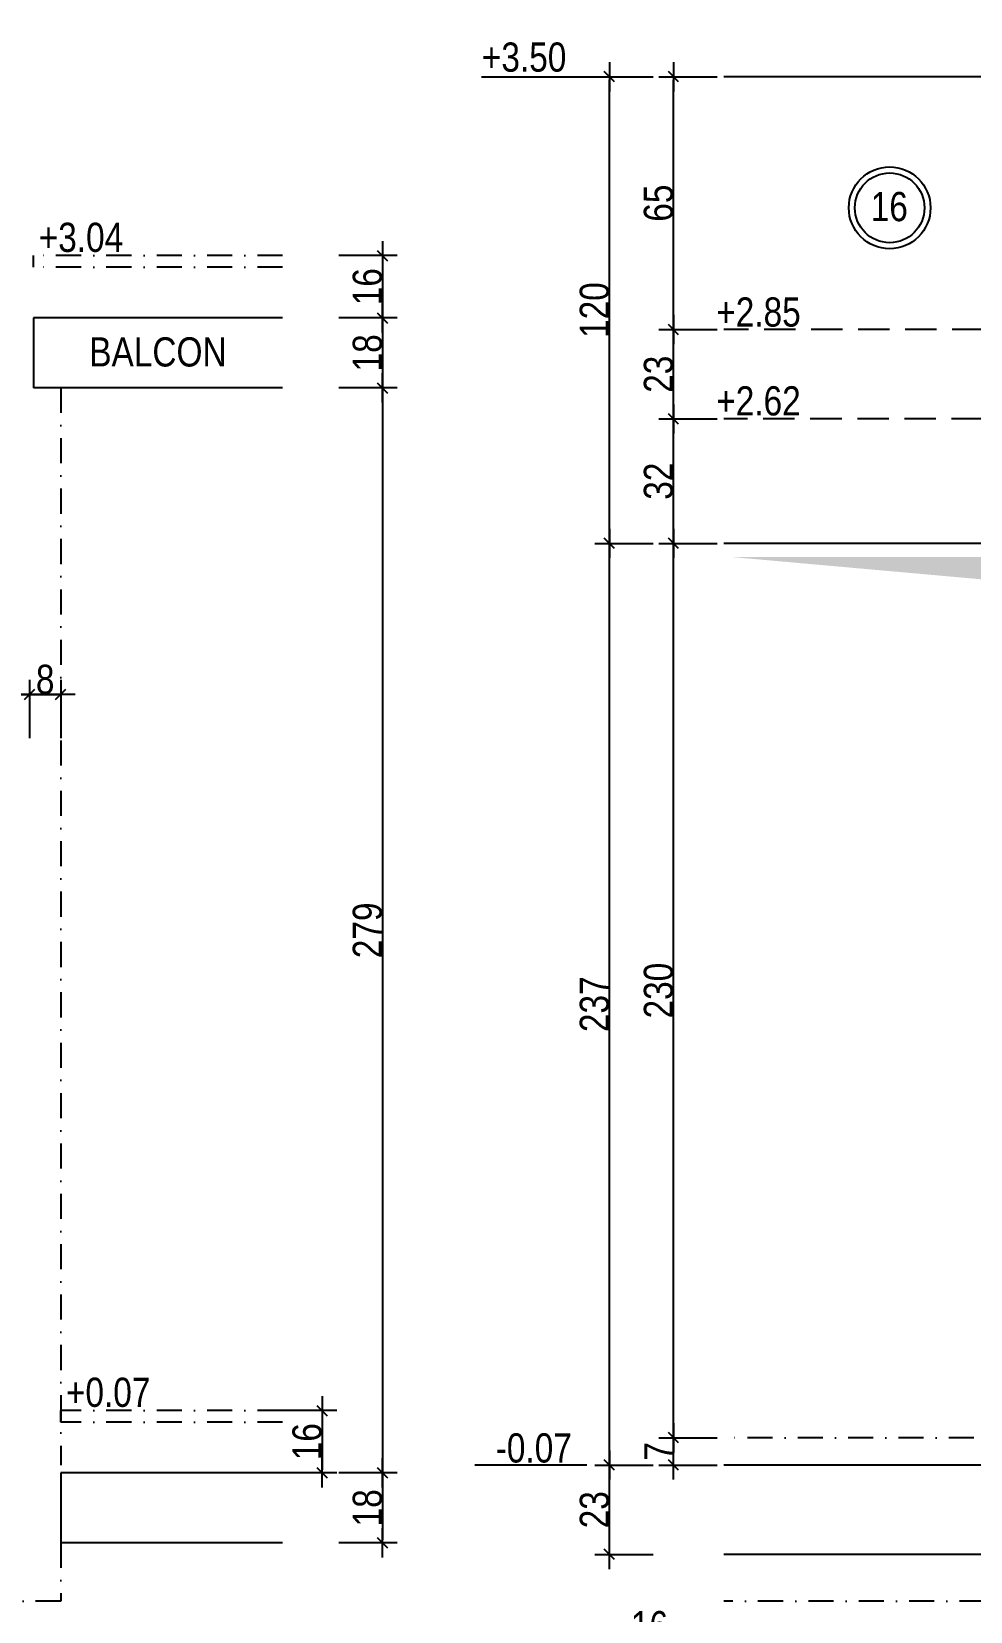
# Model space of a CAD drawing. Header units: centimetres. Extents: x -1744 to 32711, y -16767 to -12567.
# Drawn here: x 25555 to 26039, y -14229 to -13416 of the extents above; entities that cross this region are included whole.
import ezdxf

# ---------------------------------------------------------------- set-up
doc = ezdxf.new("R2010")
doc.units = ezdxf.units.CM
doc.header["$LTSCALE"] = 25.4
doc.header["$PDMODE"] = 1
doc.header["$PDSIZE"] = -2
doc.linetypes.add('CACHEX2', pattern=[19.05, 12.7, -6.35])
doc.linetypes.add('TIRETPTX2', pattern=[50.8, 25.4, -12.7, 0, -12.7])
for name, color, linetype in [('01_cote_gen', 4, 'Continuous'), ('01_linteaux', 2, 'Continuous'), ('01_poch_murs', 253, 'Continuous'), ('01_texte', 230, 'Continuous'), ('AA_COTES', 2, 'Continuous')]:
    doc.layers.add(name, color=color, linetype=linetype)
doc.styles.add('ARIAL NA', font='ARIALN.TTF')
doc.styles.add('STYLE2', font='ARIALN.TTF')
doc.dimstyles.new('JB25', dxfattribs={"dimscale": 0.1, "dimtxt": 150, "dimasz": 15, "dimexe": 0.1, "dimexo": 0.1, "dimgap": 0.09, "dimtad": 1, "dimdec": 1, "dimlfac": 0.5, "dimdsep": 46, "dimtxsty": 'STYLE2', "dimblk1": 'BOND_G', "dimblk2": 'BOND_D', "dimsah": 1, "dimcen": 1.5, "dimdle": 0.01, "dimse1": 1, "dimse2": 1, "dimclrd": 4, "dimclre": 2, "dimclrt": 6, "dimazin": 2, "dimtfac": 2.333333, "dimtdec": 1, "dimtix": 1, "dimtmove": 2, "dimatfit": 3, "dimldrblk": 'BOND_G', "dimfxl": 1, "dimtolj": 1, "dimtzin": 0, "dimarcsym": 0})

# ---------------------------------------------------------------- blocks, each defined once
blk = doc.blocks.new('BOND_G')
at = {"layer": 'AA_COTES', "color": 0}
for p, q in [((0, -5), (0, 15)), ((5, 0), (-5, 0)), ((1.77, 1.77), (-1.77, -1.77))]:
    blk.add_line(p, q, dxfattribs=at)
blk = doc.blocks.new('BOND_D')
at = {"layer": 'AA_COTES', "color": 0}
for p, q in [((5, 0), (-5, 0)), ((-1.77, -1.77), (1.77, 1.77)), ((0, 5), (0, -15))]:
    blk.add_line(p, q, dxfattribs=at)
blk = doc.blocks.new('*D831')
at = {"layer": '01_cote_gen', "color": 4, "lineweight": -2, "transparency": 16777216}
blk.add_line((25852.78, -14198.11), (25852.78, -14155.11), dxfattribs=at)
at = {"layer": 'Defpoints', "color": 0, "transparency": 16777216}
for p in [(25852.78, -14153.61), (25884.22, -14153.61), (25884.22, -14199.61)]:
    blk.add_point(p, dxfattribs=at)
at = {"layer": '01_cote_gen', "color": 4, "lineweight": -2, "transparency": 16777216, "xscale": 1.5, "yscale": 1.5, "zscale": 1.5}
for name, p, rotation in [('BOND_D', (25852.78, -14153.61), 90), ('BOND_G', (25852.78, -14199.61), 270)]:
    blk.add_blockref(name, p, dxfattribs=dict(at, rotation=rotation))
at = {"layer": '01_cote_gen', "color": 6, "transparency": 16777216, "insert": (25845.11, -14176.61), "char_height": 15, "attachment_point": 5, "rotation": 90, "style": 'STYLE2'}
blk.add_mtext('\\A1;23', dxfattribs=at)
blk = doc.blocks.new('*D832')
at = {"layer": '01_cote_gen', "color": 4, "lineweight": -2, "transparency": 16777216}
blk.add_line((25852.78, -14152.11), (25852.78, -13681.11), dxfattribs=at)
at = {"layer": 'Defpoints', "color": 0, "transparency": 16777216}
for p in [(25852.78, -13679.61), (25884.22, -13679.61), (25860.28, -14153.61)]:
    blk.add_point(p, dxfattribs=at)
at = {"layer": '01_cote_gen', "color": 4, "lineweight": -2, "transparency": 16777216, "xscale": 1.5, "yscale": 1.5, "zscale": 1.5}
for name, p, rotation in [('BOND_D', (25852.78, -13679.61), 90), ('BOND_G', (25852.78, -14153.61), 270)]:
    blk.add_blockref(name, p, dxfattribs=dict(at, rotation=rotation))
at = {"layer": '01_cote_gen', "color": 6, "transparency": 16777216, "insert": (25845.11, -13916.61), "char_height": 15, "attachment_point": 5, "rotation": 90, "style": 'STYLE2'}
blk.add_mtext('\\A1;237', dxfattribs=at)
blk = doc.blocks.new('*D833')
at = {"layer": '01_cote_gen', "color": 4, "lineweight": -2, "transparency": 16777216}
blk.add_line((25885.75, -14152.11), (25885.75, -14141.11), dxfattribs=at)
at = {"layer": 'Defpoints', "color": 0, "transparency": 16777216}
for p in [(25885.75, -14139.61), (25915.75, -14139.61), (25915.75, -14153.61)]:
    blk.add_point(p, dxfattribs=at)
at = {"layer": '01_cote_gen', "color": 4, "lineweight": -2, "transparency": 16777216, "xscale": 1.5, "yscale": 1.5, "zscale": 1.5}
for name, p, rotation in [('BOND_D', (25885.75, -14139.61), 90), ('BOND_G', (25885.75, -14153.61), 270)]:
    blk.add_blockref(name, p, dxfattribs=dict(at, rotation=rotation))
at = {"layer": '01_cote_gen', "color": 6, "transparency": 16777216, "insert": (25878.24, -14146.61), "char_height": 15, "attachment_point": 5, "rotation": 90, "style": 'STYLE2'}
blk.add_mtext('\\A1;7', dxfattribs=at)
blk = doc.blocks.new('*D834')
at = {"layer": '01_cote_gen', "color": 4, "lineweight": -2, "transparency": 16777216}
blk.add_line((25885.75, -14138.11), (25885.75, -13681.11), dxfattribs=at)
at = {"layer": 'Defpoints', "color": 0, "transparency": 16777216}
for p in [(25885.75, -13679.61), (25915.75, -13679.61), (25893.25, -14139.61)]:
    blk.add_point(p, dxfattribs=at)
at = {"layer": '01_cote_gen', "color": 4, "lineweight": -2, "transparency": 16777216, "xscale": 1.5, "yscale": 1.5, "zscale": 1.5}
for name, p, rotation in [('BOND_D', (25885.75, -13679.61), 90), ('BOND_G', (25885.75, -14139.61), 270)]:
    blk.add_blockref(name, p, dxfattribs=dict(at, rotation=rotation))
at = {"layer": '01_cote_gen', "color": 6, "transparency": 16777216, "insert": (25878.08, -13909.61), "char_height": 15, "attachment_point": 5, "rotation": 90, "style": 'STYLE2'}
blk.add_mtext('\\A1;230', dxfattribs=at)
blk = doc.blocks.new('*D835')
at = {"layer": '01_cote_gen', "color": 4, "lineweight": -2, "transparency": 16777216}
blk.add_line((25852.78, -13678.11), (25852.78, -13441.11), dxfattribs=at)
at = {"layer": 'Defpoints', "color": 0, "transparency": 16777216}
for p in [(25852.78, -13439.61), (25939.99, -13439.61), (25939.99, -13679.61)]:
    blk.add_point(p, dxfattribs=at)
at = {"layer": '01_cote_gen', "color": 4, "lineweight": -2, "transparency": 16777216, "xscale": 1.5, "yscale": 1.5, "zscale": 1.5}
for name, p, rotation in [('BOND_D', (25852.78, -13439.61), 90), ('BOND_G', (25852.78, -13679.61), 270)]:
    blk.add_blockref(name, p, dxfattribs=dict(at, rotation=rotation))
at = {"layer": '01_cote_gen', "color": 6, "transparency": 16777216, "insert": (25845.11, -13559.61), "char_height": 15, "attachment_point": 5, "rotation": 90, "style": 'STYLE2'}
blk.add_mtext('\\A1;120', dxfattribs=at)
blk = doc.blocks.new('*D836')
at = {"layer": '01_cote_gen', "color": 4, "lineweight": -2, "transparency": 16777216}
blk.add_line((25885.75, -13678.11), (25885.75, -13617.11), dxfattribs=at)
at = {"layer": 'Defpoints', "color": 0, "transparency": 16777216}
for p in [(25885.75, -13615.61), (25961.64, -13615.61), (25961.64, -13679.61)]:
    blk.add_point(p, dxfattribs=at)
at = {"layer": '01_cote_gen', "color": 4, "lineweight": -2, "transparency": 16777216, "xscale": 1.5, "yscale": 1.5, "zscale": 1.5}
for name, p, rotation in [('BOND_D', (25885.75, -13615.61), 90), ('BOND_G', (25885.75, -13679.61), 270)]:
    blk.add_blockref(name, p, dxfattribs=dict(at, rotation=rotation))
at = {"layer": '01_cote_gen', "color": 6, "transparency": 16777216, "insert": (25878.08, -13647.61), "char_height": 15, "attachment_point": 5, "rotation": 90, "style": 'STYLE2'}
blk.add_mtext('\\A1;32', dxfattribs=at)
blk = doc.blocks.new('*D837')
at = {"layer": '01_cote_gen', "color": 4, "lineweight": -2, "transparency": 16777216}
blk.add_line((25885.75, -13614.11), (25885.75, -13571.11), dxfattribs=at)
at = {"layer": 'Defpoints', "color": 0, "transparency": 16777216}
for p in [(25885.75, -13569.61), (25983.58, -13569.61), (25983.58, -13615.61)]:
    blk.add_point(p, dxfattribs=at)
at = {"layer": '01_cote_gen', "color": 4, "lineweight": -2, "transparency": 16777216, "xscale": 1.5, "yscale": 1.5, "zscale": 1.5}
for name, p, rotation in [('BOND_D', (25885.75, -13569.61), 90), ('BOND_G', (25885.75, -13615.61), 270)]:
    blk.add_blockref(name, p, dxfattribs=dict(at, rotation=rotation))
at = {"layer": '01_cote_gen', "color": 6, "transparency": 16777216, "insert": (25878.08, -13592.61), "char_height": 15, "attachment_point": 5, "rotation": 90, "style": 'STYLE2'}
blk.add_mtext('\\A1;23', dxfattribs=at)
blk = doc.blocks.new('*D838')
at = {"layer": '01_cote_gen', "color": 4, "lineweight": -2, "transparency": 16777216}
blk.add_line((25885.75, -13568.11), (25885.75, -13441.11), dxfattribs=at)
at = {"layer": 'Defpoints', "color": 0, "transparency": 16777216}
for p in [(25885.75, -13439.61), (25957.26, -13439.61), (25957.26, -13569.61)]:
    blk.add_point(p, dxfattribs=at)
at = {"layer": '01_cote_gen', "color": 4, "lineweight": -2, "transparency": 16777216, "xscale": 1.5, "yscale": 1.5, "zscale": 1.5}
for name, p, rotation in [('BOND_D', (25885.75, -13439.61), 90), ('BOND_G', (25885.75, -13569.61), 270)]:
    blk.add_blockref(name, p, dxfattribs=dict(at, rotation=rotation))
at = {"layer": '01_cote_gen', "color": 6, "transparency": 16777216, "insert": (25878.08, -13504.61), "char_height": 15, "attachment_point": 5, "rotation": 90, "style": 'STYLE2'}
blk.add_mtext('\\A1;65', dxfattribs=at)
blk = doc.blocks.new('*D844')
at = {"layer": '01_cote_gen', "color": 4, "lineweight": -2, "transparency": 16777216}
blk.add_line((25399.27, -13504.11), (25399.27, -13441.11), dxfattribs=at)
at = {"layer": 'Defpoints', "color": 0, "transparency": 16777216}
for p in [(25399.27, -13439.61), (25752.03, -13439.61), (25470.81, -13505.61)]:
    blk.add_point(p, dxfattribs=at)
at = {"layer": '01_cote_gen', "color": 4, "lineweight": -2, "transparency": 16777216, "xscale": 1.5, "yscale": 1.5, "zscale": 1.5}
for name, p, rotation in [('BOND_D', (25399.27, -13439.61), 90), ('BOND_G', (25399.27, -13505.61), 270)]:
    blk.add_blockref(name, p, dxfattribs=dict(at, rotation=rotation))
at = {"layer": '01_cote_gen', "color": 6, "transparency": 16777216, "insert": (25391.6, -13472.61), "char_height": 15, "attachment_point": 5, "rotation": 90, "style": 'STYLE2'}
blk.add_mtext('\\A1;33', dxfattribs=at)
blk = doc.blocks.new('*D858')
at = {"layer": '01_cote_gen', "color": 4, "lineweight": -2, "transparency": 16777216}
blk.add_line((25735.96, -13565.11), (25735.96, -13598.11), dxfattribs=at)
at = {"layer": 'Defpoints', "color": 0, "transparency": 16777216}
for p in [(25706.98, -13563.61), (25706.98, -13599.61), (25735.96, -13599.61)]:
    blk.add_point(p, dxfattribs=at)
at = {"layer": '01_cote_gen', "color": 4, "lineweight": -2, "transparency": 16777216, "xscale": 1.5, "yscale": 1.5, "zscale": 1.5}
for name, p, rotation in [('BOND_G', (25735.96, -13563.61), 90), ('BOND_D', (25735.96, -13599.61), 270)]:
    blk.add_blockref(name, p, dxfattribs=dict(at, rotation=rotation))
at = {"layer": '01_cote_gen', "color": 6, "transparency": 16777216, "insert": (25728.29, -13581.61), "char_height": 15, "attachment_point": 5, "rotation": 90, "style": 'STYLE2'}
blk.add_mtext('\\A1;18', dxfattribs=at)
blk = doc.blocks.new('*D859')
at = {"layer": '01_cote_gen', "color": 4, "lineweight": -2, "transparency": 16777216}
blk.add_line((25735.96, -13601.11), (25735.96, -14156.11), dxfattribs=at)
at = {"layer": 'Defpoints', "color": 0, "transparency": 16777216}
for p in [(25706.98, -13599.61), (25706.98, -14157.61), (25735.96, -14157.61)]:
    blk.add_point(p, dxfattribs=at)
at = {"layer": '01_cote_gen', "color": 4, "lineweight": -2, "transparency": 16777216, "xscale": 1.5, "yscale": 1.5, "zscale": 1.5}
for name, p, rotation in [('BOND_G', (25735.96, -13599.61), 90), ('BOND_D', (25735.96, -14157.61), 270)]:
    blk.add_blockref(name, p, dxfattribs=dict(at, rotation=rotation))
at = {"layer": '01_cote_gen', "color": 6, "transparency": 16777216, "insert": (25728.29, -13878.61), "char_height": 15, "attachment_point": 5, "rotation": 90, "style": 'STYLE2'}
blk.add_mtext('\\A1;279', dxfattribs=at)
blk = doc.blocks.new('*D860')
at = {"layer": '01_cote_gen', "color": 4, "lineweight": -2, "transparency": 16777216}
blk.add_line((25735.96, -14159.11), (25735.96, -14192.11), dxfattribs=at)
at = {"layer": 'Defpoints', "color": 0, "transparency": 16777216}
for p in [(25713.46, -14157.61), (25713.46, -14193.61), (25735.96, -14193.61)]:
    blk.add_point(p, dxfattribs=at)
at = {"layer": '01_cote_gen', "color": 4, "lineweight": -2, "transparency": 16777216, "xscale": 1.5, "yscale": 1.5, "zscale": 1.5}
for name, p, rotation in [('BOND_G', (25735.96, -14157.61), 90), ('BOND_D', (25735.96, -14193.61), 270)]:
    blk.add_blockref(name, p, dxfattribs=dict(at, rotation=rotation))
at = {"layer": '01_cote_gen', "color": 6, "transparency": 16777216, "insert": (25728.29, -14175.61), "char_height": 15, "attachment_point": 5, "rotation": 90, "style": 'STYLE2'}
blk.add_mtext('\\A1;18', dxfattribs=at)
blk = doc.blocks.new('*D861')
at = {"layer": '01_cote_gen', "color": 4, "lineweight": -2, "transparency": 16777216}
blk.add_line((25735.96, -13533.11), (25735.96, -13562.11), dxfattribs=at)
at = {"layer": 'Defpoints', "color": 0, "transparency": 16777216}
for p in [(25684.5, -13531.61), (25684.5, -13563.61), (25735.96, -13563.61)]:
    blk.add_point(p, dxfattribs=at)
at = {"layer": '01_cote_gen', "color": 4, "lineweight": -2, "transparency": 16777216, "xscale": 1.5, "yscale": 1.5, "zscale": 1.5}
for name, p, rotation in [('BOND_G', (25735.96, -13531.61), 90), ('BOND_D', (25735.96, -13563.61), 270)]:
    blk.add_blockref(name, p, dxfattribs=dict(at, rotation=rotation))
at = {"layer": '01_cote_gen', "color": 6, "transparency": 16777216, "insert": (25728.29, -13547.61), "char_height": 15, "attachment_point": 5, "rotation": 90, "style": 'STYLE2'}
blk.add_mtext('\\A1;16', dxfattribs=at)
blk = doc.blocks.new('*D862')
at = {"layer": '01_cote_gen', "color": 4, "lineweight": -2, "transparency": 16777216}
blk.add_line((25704.92, -14127.11), (25704.92, -14156.11), dxfattribs=at)
at = {"layer": 'Defpoints', "color": 0, "transparency": 16777216}
for p in [(25684.5, -14125.61), (25684.5, -14157.61), (25704.92, -14157.61)]:
    blk.add_point(p, dxfattribs=at)
at = {"layer": '01_cote_gen', "color": 4, "lineweight": -2, "transparency": 16777216, "xscale": 1.5, "yscale": 1.5, "zscale": 1.5}
for name, p, rotation in [('BOND_G', (25704.92, -14125.61), 90), ('BOND_D', (25704.92, -14157.61), 270)]:
    blk.add_blockref(name, p, dxfattribs=dict(at, rotation=rotation))
at = {"layer": '01_cote_gen', "color": 6, "transparency": 16777216, "insert": (25697.25, -14141.61), "char_height": 15, "attachment_point": 5, "rotation": 90, "style": 'STYLE2'}
blk.add_mtext('\\A1;16', dxfattribs=at)
blk = doc.blocks.new('*D866')
at = {"layer": '01_cote_gen', "color": 4, "lineweight": -2, "transparency": 16777216}
blk.add_line((25523.91, -13757.27), (25552.91, -13757.27), dxfattribs=at)
at = {"layer": 'Defpoints', "color": 0, "transparency": 16777216}
for p in [(25522.41, -13757.27), (25554.41, -13757.27), (25554.41, -13757.27)]:
    blk.add_point(p, dxfattribs=at)
at = {"layer": '01_cote_gen', "color": 4, "lineweight": -2, "transparency": 16777216, "xscale": 1.5, "yscale": 1.5, "zscale": 1.5, "rotation": 180}
blk.add_blockref('BOND_G', (25522.41, -13757.27), dxfattribs=at)
at = {"layer": '01_cote_gen', "color": 4, "lineweight": -2, "transparency": 16777216, "xscale": 1.5, "yscale": 1.5, "zscale": 1.5}
blk.add_blockref('BOND_D', (25554.41, -13757.27), dxfattribs=at)
at = {"layer": '01_cote_gen', "color": 6, "transparency": 16777216, "insert": (25538.41, -13749.61), "char_height": 15, "attachment_point": 5, "style": 'STYLE2'}
blk.add_mtext('\\A1;16', dxfattribs=at)
blk = doc.blocks.new('*D867')
at = {"layer": '01_cote_gen', "color": 4, "lineweight": -2, "transparency": 16777216}
blk.add_line((25555.91, -13757.27), (25568.91, -13757.27), dxfattribs=at)
at = {"layer": 'Defpoints', "color": 0, "transparency": 16777216}
for p in [(25570.41, -13757.27), (25554.41, -13793.15), (25570.41, -13793.15)]:
    blk.add_point(p, dxfattribs=at)
at = {"layer": '01_cote_gen', "color": 4, "lineweight": -2, "transparency": 16777216, "xscale": 1.5, "yscale": 1.5, "zscale": 1.5, "rotation": 180}
blk.add_blockref('BOND_G', (25554.41, -13757.27), dxfattribs=at)
at = {"layer": '01_cote_gen', "color": 4, "lineweight": -2, "transparency": 16777216, "xscale": 1.5, "yscale": 1.5, "zscale": 1.5}
blk.add_blockref('BOND_D', (25570.41, -13757.27), dxfattribs=at)
at = {"layer": '01_cote_gen', "color": 6, "transparency": 16777216, "insert": (25562.41, -13749.61), "char_height": 15, "attachment_point": 5, "style": 'STYLE2'}
blk.add_mtext('\\A1;8', dxfattribs=at)
blk = doc.blocks.new('*D879')
at = {"layer": '01_cote_gen', "color": 4, "lineweight": -2, "transparency": 16777216}
blk.add_line((25858.86, -14244), (25887.86, -14244), dxfattribs=at)
at = {"layer": 'Defpoints', "color": 0, "transparency": 16777216}
for p in [(25889.36, -14244), (25857.36, -14271.8), (25889.36, -14271.8)]:
    blk.add_point(p, dxfattribs=at)
at = {"layer": '01_cote_gen', "color": 4, "lineweight": -2, "transparency": 16777216, "xscale": 1.5, "yscale": 1.5, "zscale": 1.5, "rotation": 180}
blk.add_blockref('BOND_G', (25857.36, -14244), dxfattribs=at)
at = {"layer": '01_cote_gen', "color": 4, "lineweight": -2, "transparency": 16777216, "xscale": 1.5, "yscale": 1.5, "zscale": 1.5}
blk.add_blockref('BOND_D', (25889.36, -14244), dxfattribs=at)
at = {"layer": '01_cote_gen', "color": 6, "transparency": 16777216, "insert": (25873.36, -14236.33), "char_height": 15, "attachment_point": 5, "style": 'STYLE2'}
blk.add_mtext('\\A1;16', dxfattribs=at)
blk = doc.blocks.new('*D920')
at = {"layer": '01_cote_gen', "color": 4, "lineweight": -2, "transparency": 16777216}
for p, q in [((25552.91, -13351.11), (25551.41, -13351.11)), ((25556.41, -13351.11), (25554.41, -13351.11)), ((25557.91, -13351.11), (25559.41, -13351.11))]:
    blk.add_line(p, q, dxfattribs=at)
at = {"layer": 'Defpoints', "color": 0, "transparency": 16777216}
for p in [(25554.41, -13351.11), (25554.41, -13439.61), (25556.41, -13531.61)]:
    blk.add_point(p, dxfattribs=at)
at = {"layer": '01_cote_gen', "color": 4, "lineweight": -2, "transparency": 16777216, "xscale": 1.5, "yscale": 1.5, "zscale": 1.5}
blk.add_blockref('BOND_D', (25554.41, -13351.11), dxfattribs=at)
at = {"layer": '01_cote_gen', "color": 4, "lineweight": -2, "transparency": 16777216, "xscale": 1.5, "yscale": 1.5, "zscale": 1.5, "rotation": 180}
blk.add_blockref('BOND_G', (25556.41, -13351.11), dxfattribs=at)
at = {"layer": '01_cote_gen', "color": 6, "transparency": 16777216, "insert": (25561.14, -13343.57), "char_height": 15, "attachment_point": 5, "style": 'STYLE2'}
blk.add_mtext('\\A1;1', dxfattribs=at)

msp = doc.modelspace()

# ---------------------------------------------------------------- linework, layer by layer
at = {"layer": '01_linteaux', "ltscale": 0.1}
for p, q in [((26195.73, -13439.61), (25911.65, -13439.61)), ((25556.41, -13563.61), (25556.41, -13599.61)), ((25684.5, -13563.61), (25556.41, -13563.61)), ((25684.5, -13599.61), (25556.41, -13599.61)), ((26195.73, -13679.61), (25911.65, -13679.61)), ((25684.5, -14157.61), (25570.41, -14157.61)), ((25570.41, -14157.61), (25570.41, -14193.61)), ((25684.5, -14193.61), (25570.41, -14193.61))]:
    msp.add_line(p, q, dxfattribs=at)
at = {"layer": '01_linteaux', "linetype": 'TIRETPTX2', "ltscale": 0.02}
for p, q in [((25684.5, -13531.61), (25556.41, -13531.61)), ((25556.41, -13537.61), (25556.41, -13531.61)), ((25684.5, -13537.61), (25556.41, -13537.61)), ((25570.41, -13599.61), (25570.41, -14153.61)), ((25684.5, -14125.61), (25570.41, -14125.61)), ((25570.41, -14131.61), (25570.41, -14125.61)), ((25684.5, -14131.61), (25570.41, -14131.61)), ((26195.73, -14139.61), (25911.65, -14139.61)), ((25570.41, -14193.61), (25570.41, -14223.61)), ((25570.41, -14223.61), (24856.95, -14223.61)), ((26615.7, -14223.61), (25911.65, -14223.61))]:
    msp.add_line(p, q, dxfattribs=at)
at = {"layer": '01_linteaux', "linetype": 'CACHEX2', "ltscale": 0.05}
for p, q in [((26722.68, -13569.61), (25911.65, -13569.61)), ((26722.29, -13615.61), (25911.65, -13615.61))]:
    msp.add_line(p, q, dxfattribs=at)
at = {"layer": '01_linteaux'}
for p, q in [((26195.73, -14153.61), (25911.65, -14153.61)), ((26615.7, -14199.61), (25911.65, -14199.61))]:
    msp.add_line(p, q, dxfattribs=at)
at = {"layer": '01_poch_murs', "ltscale": 200}
msp.add_solid([(26190.9, -13686.57), (25915.31, -13686.58), (26162.09, -13708.6)], dxfattribs=at)
at = {"layer": '01_texte'}
for p, q in [((25786.95, -13439.61), (25845.28, -13439.61)), ((25841.1, -14153.61), (25783.51, -14153.61))]:
    msp.add_line(p, q, dxfattribs=at)
for radius in [21.03, 17.92, 17.92]:
    msp.add_circle((25996.99, -13507.02), radius, dxfattribs=at)

# ---------------------------------------------------------------- texts
at = {"layer": '01_texte', "style": 'ARIAL NA'}
for s, p in [('+3.50', (25787.13, -13436.99)), ('16', (25987.23, -13513.87)), ('+3.04', (25559.08, -13529.68)), ('+2.85', (25907.74, -13568.09)), ('BALCON', (25585.11, -13588.62)), ('+2.62', (25907.74, -13613.79)), ('+0.07', (25573.08, -14123.68)), ('-0.07', (25794.28, -14152.3))]:
    msp.add_text(s, height=15, dxfattribs=at).set_placement(p)

# ---------------------------------------------------------------- dimensions: what is measured, and where the dimension line sits
at = {"layer": '01_cote_gen'}
dim = msp.add_linear_dim(base=(25554.41, -13351.11), p1=(25556.41, -13531.61), p2=(25554.41, -13439.61), dimstyle='JB25', dxfattribs=at)
dim.commit()
dim.dimension.update_dxf_attribs({"geometry": '*D920', "text_midpoint": (25561.14, -13343.57), "dimtype": 160})
for base, p1, p2, picture, middle in [((25399.27, -13439.61), (25470.81, -13505.61), (25752.03, -13439.61), '*D844', (25391.6, -13472.61)), ((25852.78, -13439.61), (25939.99, -13679.61), (25939.99, -13439.61), '*D835', (25845.11, -13559.61)), ((25885.75, -13439.61), (25957.26, -13569.61), (25957.26, -13439.61), '*D838', (25878.08, -13504.61)), ((25735.96, -13563.61), (25684.5, -13531.61), (25684.5, -13563.61), '*D861', (25728.29, -13547.61)), ((25735.96, -13599.61), (25706.98, -13563.61), (25706.98, -13599.61), '*D858', (25728.29, -13581.61)), ((25885.75, -13569.61), (25983.58, -13615.61), (25983.58, -13569.61), '*D837', (25878.08, -13592.61)), ((25735.96, -14157.61), (25706.98, -13599.61), (25706.98, -14157.61), '*D859', (25728.29, -13878.61)), ((25885.75, -13615.61), (25961.64, -13679.61), (25961.64, -13615.61), '*D836', (25878.08, -13647.61)), ((25852.78, -13679.61), (25860.28, -14153.61), (25884.22, -13679.61), '*D832', (25845.11, -13916.61)), ((25885.75, -13679.61), (25893.25, -14139.61), (25915.75, -13679.61), '*D834', (25878.08, -13909.61)), ((25704.92, -14157.61), (25684.5, -14125.61), (25684.5, -14157.61), '*D862', (25697.25, -14141.61)), ((25885.75, -14139.61), (25915.75, -14153.61), (25915.75, -14139.61), '*D833', (25878.24, -14146.61)), ((25735.96, -14193.61), (25713.46, -14157.61), (25713.46, -14193.61), '*D860', (25728.29, -14175.61)), ((25852.78, -14153.61), (25884.22, -14199.61), (25884.22, -14153.61), '*D831', (25845.11, -14176.61))]:
    dim = msp.add_linear_dim(base=base, p1=p1, p2=p2, angle=90, dimstyle='JB25', dxfattribs=at)
    dim.commit()
    dim.dimension.update_dxf_attribs({"geometry": picture, "text_midpoint": middle})
for base, p1, p2, picture, middle in [((25554.41, -13757.27), (25522.41, -13757.27), (25554.41, -13757.27), '*D866', (25538.41, -13749.61)), ((25570.41, -13757.27), (25554.41, -13793.15), (25570.41, -13793.15), '*D867', (25562.41, -13749.61)), ((25889.36, -14244), (25857.36, -14271.8), (25889.36, -14271.8), '*D879', (25873.36, -14236.33))]:
    dim = msp.add_linear_dim(base=base, p1=p1, p2=p2, dimstyle='JB25', dxfattribs=at)
    dim.commit()
    dim.dimension.update_dxf_attribs({"geometry": picture, "text_midpoint": middle})

doc.saveas('drawing.dxf')
